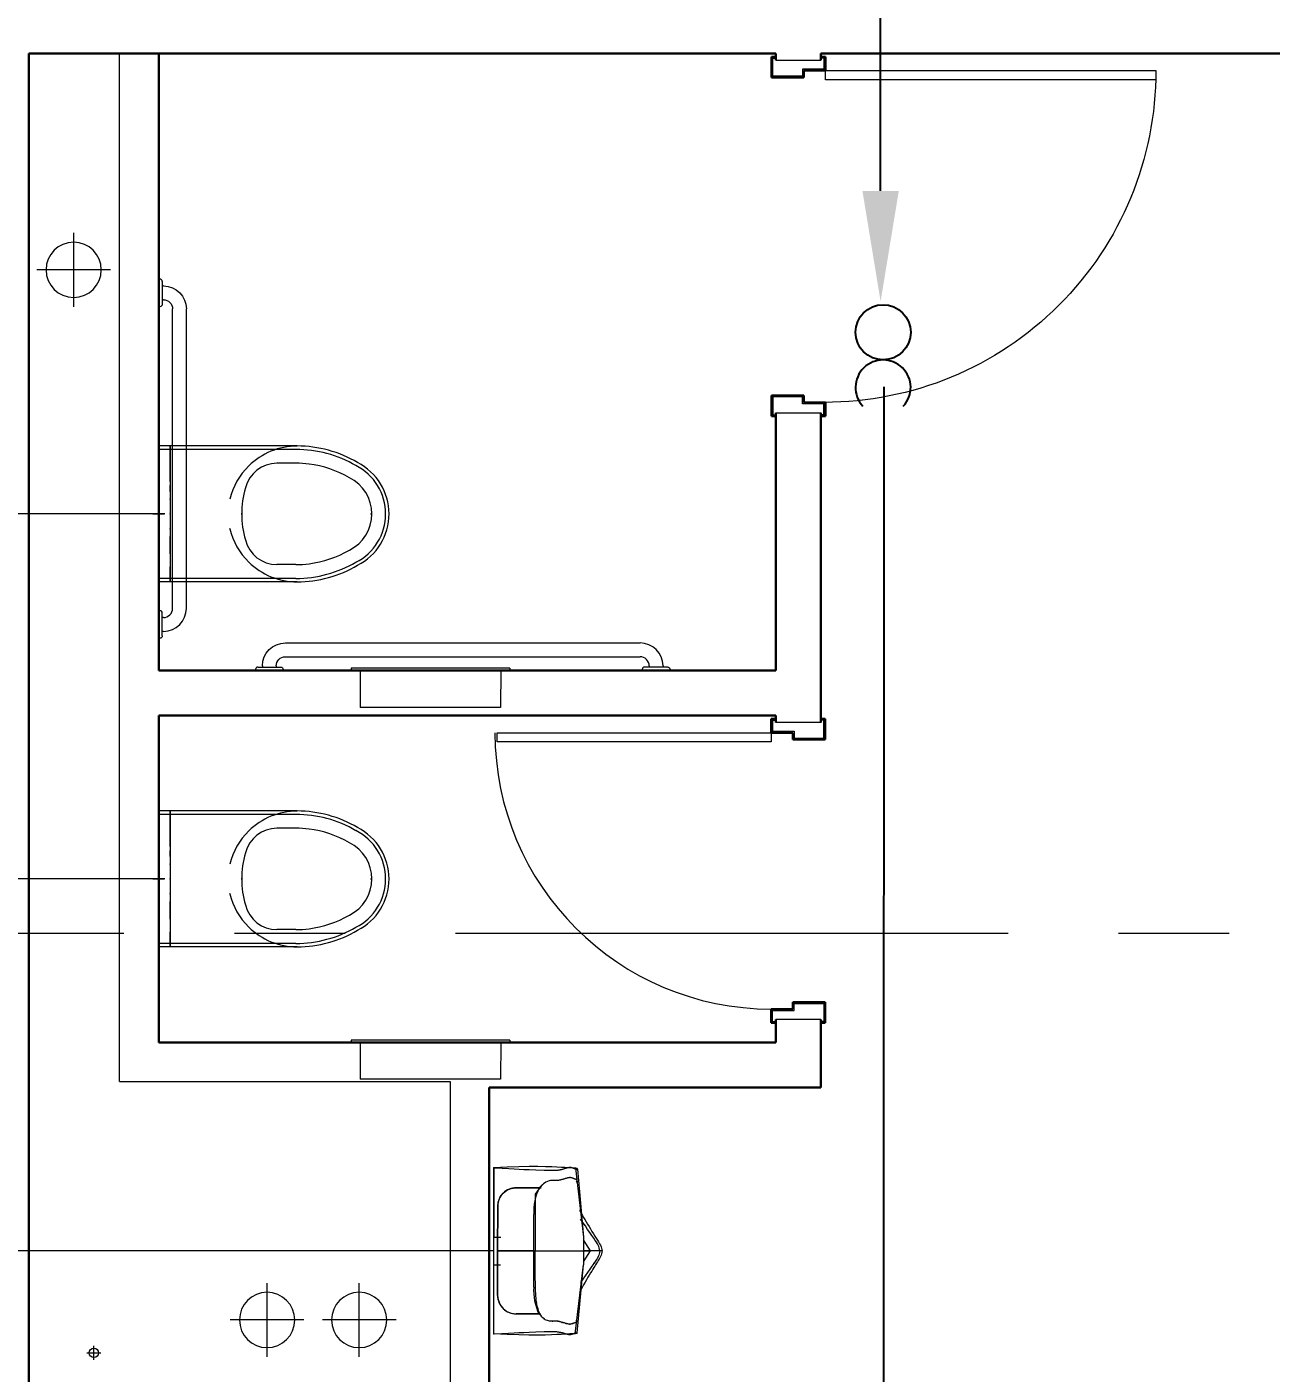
# Model space of a CAD drawing. Header units: inches. Extents: x -26500 to -19632, y -3347 to 2257.
# Drawn here: x -23547.1 to -23412, y 619.4 to 765.5 of the extents above; entities that cross this region are included whole.
import ezdxf
from ezdxf import colors
from ezdxf.entities.mleader import LeaderData, LeaderLine
from ezdxf.enums import TextEntityAlignment as Align
from ezdxf.math import Vec2, Vec3

# ---------------------------------------------------------------- set-up
doc = ezdxf.new("R2010")
doc.units = ezdxf.units.IN
doc.header["$LTSCALE"] = 48
doc.header["$MEASUREMENT"] = 0
doc.linetypes.add('A105$0$CENTER', pattern=[2, 1.25, -0.25, 0.25, -0.25])
doc.linetypes.add('A105$0$DGN Style 4', pattern=[377.27725, 188.5208, -94.2604, 0.235651, -94.2604])
for name, color, linetype in [('A105$0$A-DOOR', 8, 'Continuous'), ('A105$0$A-DOOR-FRAM', 8, 'Continuous'), ('A105$0$A-FLOR-PFIX', 8, 'Continuous'), ('A105$0$A-FLOR-SLEEVE', 8, 'Continuous'), ('A105$0$A-FLOR-SPCL', 8, 'Continuous'), ('A105$0$A-GRID-GRDP0-15', 8, 'Continuous'), ('A105$0$A-WALL-FULL-INTR', 8, 'Continuous'), ('A105$0$bc105-11 - Level 30', 8, 'Continuous'), ('A105$0$E-RISER-SLEEVE', 8, 'Continuous'), ('P-Anno', 6, 'Continuous'), ('P-Pipe-Ftng @ 96', 134, 'Continuous'), ('P-SANR-PIPE', 34, 'Continuous'), ('XREF', 7, 'Continuous')]:
    doc.layers.add(name, color=color, linetype=linetype)
doc.styles.add('MAMEP ANNO', font='arial.ttf', dxfattribs={"height": 0.078125})
doc.styles.get("Standard").update_dxf_attribs({"font": 'simplex.shx'})

# ---------------------------------------------------------------- blocks, each defined once
blk = doc.blocks.new('VAL-Trap-Anno')
at = {"color": 0, "linetype": 'ByBlock'}
blk.add_circle((0, 0), 0.0312, dxfattribs=at)
blk.add_arc((-0.0625, 0), 0.0312, 227.0744, 132.9256, dxfattribs=at)
blk = doc.blocks.new('Key Note')
at = {"color": 0, "linetype": 'Continuous', "transparency": 16777216}
blk.add_lwpolyline([(-0.09375, -0.09375), (0.09375, -0.09375), (0.09375, 0.09375), (-0.09375, 0.09375)], close=True, dxfattribs=at)
at = {"color": 0, "linetype": 'ByBlock', "transparency": 16777216, "style": 'MAMEP ANNO'}
blk.add_attdef('ID', text='', height=0.10156, dxfattribs=at).set_placement((0, 0), align=Align.MIDDLE_CENTER)
blk = doc.blocks.new('*D791', base_point=(0, 0))
at = {"layer": 'A105$0$A-FLOR-SLEEVE', "linetype": 'Continuous', "lineweight": 0}
for p, q in [((0, -4), (0, 4)), ((4, 0), (-4, 0))]:
    blk.add_line(p, q, dxfattribs=at)
blk = doc.blocks.new('*U790')
at = {"layer": 'A105$0$A-FLOR-SLEEVE', "linetype": 'Continuous', "lineweight": 13, "extrusion": (0, 0, -1)}
blk.add_circle((0, 0), 3, dxfattribs=at)
at = {"layer": 'A105$0$A-FLOR-SLEEVE', "linetype": 'Continuous', "lineweight": 0}
blk.add_blockref('*D791', (0, 0), dxfattribs=at)
blk = doc.blocks.new('*D775', base_point=(0, 0))
at = {"linetype": 'Continuous', "lineweight": 0}
for p, q in [((-0.75, 0), (0.75, 0)), ((0, -0.75), (0, 0.75))]:
    blk.add_line(p, q, dxfattribs=at)
blk = doc.blocks.new('*U774')
at = {"layer": 'A105$0$E-RISER-SLEEVE', "linetype": 'Continuous', "lineweight": 13}
blk.add_circle((0, 0), 0.5, dxfattribs=at)
at = {"linetype": 'Continuous', "lineweight": 0}
blk.add_blockref('*D775', (0, 0), dxfattribs=at)
blk = doc.blocks.new('A105$0$AFWALL')
at = {"layer": 'A105$0$A-FLOR-PFIX', "linetype": 'Continuous', "lineweight": 13}
for p, q in [((0, 7), (0, 7.38)), ((1.23, 7.38), (0, 7.38)), ((0, 7.38), (0, 5.92)), ((1.23, 3.52), (1.23, 7.38)), ((15.02, 7.38), (1.23, 7.38)), ((1.23, 7.38), (1.23, 5.73)), ((14.88, 7), (0, 7)), ((0, 7), (0, 0)), ((0, 5.92), (0, 5.64)), ((0, 5.64), (0, 5.1)), ((0, 5.1), (0, 4.4)), ((0, 4.4), (0, 3.11)), ((1.23, 5.73), (1.23, 5.48)), ((1.23, 5.48), (1.23, 4.99)), ((1.23, 4.99), (1.23, 4.35)), ((14.88, 5.5), (12.83, 5.5)), ((0, 2.92), (0, 3.11)), ((1.23, 4.35), (1.23, 3.07)), ((1.23, 3.52), (1.23, 3.28)), ((1.23, 3.28), (1.23, 2.6)), ((1.23, 2.84), (1.23, 3.07)), ((0, 2.74), (0, 2.92)), ((0, 2.59), (0, 2.74)), ((0, 2.59), (0, 1.85)), ((0, 1.85), (0, 0.96)), ((1.23, 2.63), (1.23, 2.84)), ((1.23, 2.45), (1.23, 2.63)), ((1.23, 2.6), (1.23, 1.62)), ((1.23, 2.45), (1.23, 1.75)), ((1.23, 1.75), (1.23, 0.91)), ((1.23, 1.62), (1.23, 1.59)), ((1.23, 1.59), (1.23, 1.5)), ((1.23, 1.5), (1.23, 1.35)), ((9.14, 1.62), (9.21, 1.62)), ((-0.64, 0), (0.57, 0)), ((0, 0.96), (0, 0)), ((0, -7), (0, 0)), ((0, 0), (0, -0.96)), ((0.64, 0), (0, 0)), ((1.23, 1.35), (1.23, 0.92)), ((1.23, 0.92), (1.23, 0.47)), ((1.23, 0.91), (1.23, 0)), ((1.23, 0.47), (1.23, 0)), ((1.23, 0), (1.23, -0.47)), ((1.23, 0), (1.23, -0.91)), ((1.29, 0), (1.23, 0)), ((8.95, 0), (8.94, 0)), ((8.94, 0), (9, 0)), ((9.05, 0), (8.95, 0)), ((22.99, 0), (23.05, 0)), ((23.05, 0), (23.09, 0)), ((23.09, 0), (23.12, 0)), ((23.12, 0), (23.13, 0)), ((0, -0.96), (0, -1.85)), ((1.23, -0.47), (1.23, -0.92)), ((1.23, -0.91), (1.23, -1.75)), ((1.23, -0.92), (1.23, -1.35)), ((1.23, -1.35), (1.23, -1.5)), ((0, -1.85), (0, -2.59)), ((0, -2.74), (0, -2.59)), ((0, -2.92), (0, -2.74)), ((0, -3.11), (0, -2.92)), ((1.23, -1.5), (1.23, -1.59)), ((1.23, -1.59), (1.23, -1.62)), ((1.23, -1.62), (1.23, -2.6)), ((1.23, -1.75), (1.23, -2.45)), ((1.23, -2.63), (1.23, -2.45)), ((1.23, -2.6), (1.23, -3.28)), ((1.23, -2.84), (1.23, -2.63)), ((1.23, -3.07), (1.23, -2.84)), ((7.67, -1.62), (7.66, -1.62)), ((7.66, -1.62), (7.71, -1.62)), ((7.76, -1.62), (7.67, -1.62)), ((9.14, -1.62), (9.21, -1.62)), ((0, -4.4), (0, -3.11)), ((1.23, -4.35), (1.23, -3.07)), ((1.23, -3.28), (1.23, -3.52)), ((1.23, -3.52), (1.23, -7.38)), ((1.23, -4.35), (1.23, -4.99)), ((0, -4.4), (0, -5.1)), ((0, -5.1), (0, -5.64)), ((0, -5.64), (0, -5.92)), ((1.23, -4.99), (1.23, -5.48)), ((1.23, -5.48), (1.23, -5.73)), ((1.23, -7.38), (1.23, -5.73)), ((14.88, -5.5), (12.83, -5.5)), ((0, -7.38), (0, -5.92)), ((0, -7), (0, -7.38)), ((14.88, -7), (0, -7)), ((1.23, -7.38), (0, -7.38)), ((15.02, -7.38), (1.23, -7.38))]:
    blk.add_line(p, q, dxfattribs=at)
for centre, radius, start, end in [((15.04, -0.17), 7.54, 90.1427, 134.4461), ((14.95, -5.73), 13.11, 59.5714, 89.6853), ((14.88, -6), 13, 59.8405, 90), ((14.88, -6), 13, 59.8406, 90.0001), ((15.04, -0.17), 7.54, 134.4461, 166.2742), ((12.81, 2), 3.5, 89.6441, 166.4342), ((14.88, -6), 11.5, 82.8545, 90), ((14.88, -6), 11.5, 59.6174, 82.8545), ((18.75, 0), 5.88, 0, 63.119), ((18.75, 0), 6.25, 0, 63.0198), ((18.75, 0), 4.38, 0, 63.6571), ((19, 0), 10, 163.6146, 180), ((19, 0), 10, 180, 196.3854), ((18.75, 0), 4.38, 296.3429, 0), ((18.75, 0), 5.88, 296.881, 0), ((18.75, 0), 6.25, 296.9802, 0), ((15.04, 0.16), 7.54, 193.7258, 225.5539), ((12.81, -2), 3.5, 193.5658, 270.3559), ((14.88, 6), 11.5, 277.1455, 300.3826), ((15.04, 0.16), 7.54, 225.5539, 269.8573), ((14.88, 6), 13, 269.9999, 300.1594), ((14.88, 6), 13, 270, 300.1595), ((14.88, 6), 11.5, 270, 277.1455), ((14.95, 5.73), 13.11, 270.3147, 300.4286)]:
    blk.add_arc(centre, radius, start, end, dxfattribs=at)
for p in [(1.23, 1.62), (0, 0), (1.23, 0), (1.23, -1.62)]:
    blk.add_point(p, dxfattribs=at)
blk = doc.blocks.new('A105$0$AFWALL_2')
at = {"layer": 'A105$0$A-FLOR-PFIX', "linetype": 'Continuous', "lineweight": 13}
for p, q in [((0, 7), (0, 7.38)), ((1.23, 7.38), (0, 7.38)), ((0, 7.38), (0, 5.92)), ((1.23, 3.52), (1.23, 7.38)), ((15.02, 7.38), (1.23, 7.38)), ((1.23, 7.38), (1.23, 5.73)), ((14.88, 7), (0, 7)), ((0, 7), (0, 0)), ((0, 5.92), (0, 5.64)), ((0, 5.64), (0, 5.1)), ((0, 5.1), (0, 4.4)), ((0, 4.4), (0, 3.11)), ((1.23, 5.73), (1.23, 5.48)), ((1.23, 5.48), (1.23, 4.99)), ((1.23, 4.99), (1.23, 4.35)), ((14.88, 5.5), (12.83, 5.5)), ((0, 2.92), (0, 3.11)), ((1.23, 4.35), (1.23, 3.07)), ((1.23, 3.52), (1.23, 3.28)), ((1.23, 3.28), (1.23, 2.6)), ((1.23, 2.84), (1.23, 3.07)), ((0, 2.74), (0, 2.92)), ((0, 2.59), (0, 2.74)), ((0, 2.59), (0, 1.85)), ((0, 1.85), (0, 0.96)), ((1.23, 2.63), (1.23, 2.84)), ((1.23, 2.45), (1.23, 2.63)), ((1.23, 2.6), (1.23, 1.62)), ((1.23, 2.45), (1.23, 1.75)), ((1.23, 1.75), (1.23, 0.91)), ((1.23, 1.62), (1.23, 1.59)), ((1.23, 1.59), (1.23, 1.5)), ((1.23, 1.5), (1.23, 1.35)), ((9.14, 1.62), (9.21, 1.62)), ((-0.64, 0), (0.57, 0)), ((0, 0.96), (0, 0)), ((0, -7), (0, 0)), ((0, 0), (0, -0.96)), ((0.64, 0), (0, 0)), ((1.23, 1.35), (1.23, 0.92)), ((1.23, 0.92), (1.23, 0.47)), ((1.23, 0.91), (1.23, 0)), ((1.23, 0.47), (1.23, 0)), ((1.23, 0), (1.23, -0.47)), ((1.23, 0), (1.23, -0.91)), ((1.29, 0), (1.23, 0)), ((8.95, 0), (8.94, 0)), ((8.94, 0), (9, 0)), ((9.05, 0), (8.95, 0)), ((22.99, 0), (23.05, 0)), ((23.05, 0), (23.09, 0)), ((23.09, 0), (23.12, 0)), ((23.12, 0), (23.13, 0)), ((0, -0.96), (0, -1.85)), ((1.23, -0.47), (1.23, -0.92)), ((1.23, -0.91), (1.23, -1.75)), ((1.23, -0.92), (1.23, -1.35)), ((1.23, -1.35), (1.23, -1.5)), ((0, -1.85), (0, -2.59)), ((0, -2.74), (0, -2.59)), ((0, -2.92), (0, -2.74)), ((0, -3.11), (0, -2.92)), ((1.23, -1.5), (1.23, -1.59)), ((1.23, -1.59), (1.23, -1.62)), ((1.23, -1.62), (1.23, -2.6)), ((1.23, -1.75), (1.23, -2.45)), ((1.23, -2.63), (1.23, -2.45)), ((1.23, -2.6), (1.23, -3.28)), ((1.23, -2.84), (1.23, -2.63)), ((1.23, -3.07), (1.23, -2.84)), ((7.67, -1.62), (7.66, -1.62)), ((7.66, -1.62), (7.71, -1.62)), ((7.76, -1.62), (7.67, -1.62)), ((9.14, -1.62), (9.21, -1.62)), ((0, -4.4), (0, -3.11)), ((1.23, -4.35), (1.23, -3.07)), ((1.23, -3.28), (1.23, -3.52)), ((1.23, -3.52), (1.23, -7.38)), ((1.23, -4.35), (1.23, -4.99)), ((0, -4.4), (0, -5.1)), ((0, -5.1), (0, -5.64)), ((0, -5.64), (0, -5.92)), ((1.23, -4.99), (1.23, -5.48)), ((1.23, -5.48), (1.23, -5.73)), ((1.23, -7.38), (1.23, -5.73)), ((14.88, -5.5), (12.83, -5.5)), ((0, -7.38), (0, -5.92)), ((0, -7), (0, -7.38)), ((14.88, -7), (0, -7)), ((1.23, -7.38), (0, -7.38)), ((15.02, -7.38), (1.23, -7.38))]:
    blk.add_line(p, q, dxfattribs=at)
for centre, radius, start, end in [((15.04, -0.17), 7.54, 90.1427, 134.4461), ((14.95, -5.73), 13.11, 59.5714, 89.6853), ((14.88, -6), 13, 59.8405, 90), ((14.88, -6), 13, 59.8406, 90.0001), ((15.04, -0.17), 7.54, 134.4461, 166.2742), ((12.81, 2), 3.5, 89.6441, 166.4342), ((14.88, -6), 11.5, 82.8545, 90), ((14.88, -6), 11.5, 59.6174, 82.8545), ((18.75, 0), 5.88, 0, 63.119), ((18.75, 0), 6.25, 0, 63.0198), ((18.75, 0), 4.38, 0, 63.6571), ((19, 0), 10, 163.6146, 180), ((19, 0), 10, 180, 196.3854), ((18.75, 0), 4.38, 296.3429, 0), ((18.75, 0), 5.88, 296.881, 0), ((18.75, 0), 6.25, 296.9802, 0), ((15.04, 0.16), 7.54, 193.7258, 225.5539), ((12.81, -2), 3.5, 193.5658, 270.3559), ((14.88, 6), 11.5, 277.1455, 300.3826), ((15.04, 0.16), 7.54, 225.5539, 269.8573), ((14.88, 6), 13, 269.9999, 300.1594), ((14.88, 6), 13, 270, 300.1595), ((14.88, 6), 11.5, 270, 277.1455), ((14.95, 5.73), 13.11, 270.3147, 300.4286)]:
    blk.add_arc(centre, radius, start, end, dxfattribs=at)
for p in [(1.23, 1.62), (0, 0), (1.23, 0), (1.23, -1.62)]:
    blk.add_point(p, dxfattribs=at)
blk = doc.blocks.new('A105$0$WASHBR')
at = {"layer": 'A105$0$A-FLOR-PFIX', "linetype": 'Continuous', "lineweight": 13}
for p, q in [((-0.01, -9.05), (0.01, 8.95)), ((0.01, 8.95), (0, 3.7)), ((1.46, 9.03), (0.01, 8.95)), ((0.01, 8.95), (0.91, 8.91)), ((0.91, 8.91), (1.63, 8.88)), ((2.73, 9.07), (1.46, 9.03)), ((1.63, 8.88), (2.22, 8.85)), ((2.22, 8.85), (2.74, 8.82)), ((3.84, 9.09), (2.73, 9.07)), ((2.74, 8.82), (3.27, 8.8)), ((3.27, 8.8), (3.85, 8.77)), ((4.79, 9.09), (3.84, 9.09)), ((3.85, 8.77), (4.57, 8.74)), ((5.6, 9.08), (4.79, 9.09)), ((6.29, 9.06), (5.6, 9.08)), ((6.86, 9.03), (6.29, 9.06)), ((7.34, 9.01), (6.86, 9.03)), ((7.19, 8.76), (7.26, 8.77)), ((7.26, 8.77), (7.32, 8.79)), ((7.32, 8.79), (7.37, 8.8)), ((7.72, 8.99), (7.34, 9.01)), ((7.37, 8.8), (7.43, 8.82)), ((7.43, 8.82), (7.49, 8.83)), ((7.49, 8.83), (7.55, 8.85)), ((7.55, 8.85), (7.6, 8.87)), ((7.6, 8.87), (7.66, 8.88)), ((7.66, 8.88), (7.71, 8.9)), ((7.71, 8.9), (7.76, 8.91)), ((8.04, 8.97), (7.72, 8.99)), ((7.76, 8.91), (7.82, 8.93)), ((7.82, 8.93), (7.87, 8.94)), ((7.87, 8.94), (7.92, 8.96)), ((7.92, 8.96), (7.97, 8.97)), ((7.97, 8.97), (8.02, 8.99)), ((8.02, 8.99), (8.07, 9)), ((8.28, 8.96), (8.04, 8.97)), ((8.07, 9), (8.12, 9.01)), ((8.12, 9.01), (8.17, 9.02)), ((8.17, 9.02), (8.21, 9.02)), ((8.21, 9.02), (8.26, 9.03)), ((8.26, 9.03), (8.31, 9.02)), ((8.47, 8.95), (8.28, 8.96)), ((8.31, 9.02), (8.35, 9.02)), ((8.35, 9.02), (8.4, 9.01)), ((8.4, 9.01), (8.44, 9)), ((8.44, 9), (8.48, 8.99)), ((8.61, 8.94), (8.47, 8.95)), ((8.48, 8.99), (8.53, 8.97)), ((8.53, 8.97), (8.57, 8.96)), ((8.57, 8.96), (8.61, 8.94)), ((8.61, 8.94), (8.65, 8.93)), ((8.72, 8.94), (8.61, 8.94)), ((8.65, 8.93), (8.69, 8.91)), ((8.69, 8.91), (8.73, 8.9)), ((8.8, 8.93), (8.72, 8.94)), ((8.73, 8.9), (8.77, 8.88)), ((8.77, 8.88), (8.81, 8.87)), ((8.86, 8.92), (8.8, 8.93)), ((8.81, 8.87), (8.84, 8.86)), ((8.84, 8.86), (8.88, 8.85)), ((8.86, 8.92), (9.75, 1.44)), ((8.92, 8.91), (8.86, 8.92)), ((8.88, 8.85), (8.91, 8.84)), ((8.91, 8.84), (8.95, 8.83)), ((8.97, 8.9), (8.92, 8.91)), ((8.95, 8.83), (8.98, 8.83)), ((9.01, 8.89), (8.97, 8.9)), ((8.98, 8.83), (9.01, 8.82)), ((9.04, 8.88), (9.01, 8.89)), ((9.01, 8.82), (9.04, 8.82)), ((9.07, 8.87), (9.04, 8.88)), ((9.04, 8.82), (9.06, 8.82)), ((9.06, 8.82), (9.08, 8.83)), ((9.08, 8.86), (9.07, 8.87)), ((9.09, 8.85), (9.08, 8.86)), ((9.08, 8.83), (9.09, 8.83)), ((9.1, 8.84), (9.09, 8.85)), ((9.09, 8.83), (9.1, 8.84)), ((9.09, 8.83), (9.75, 1.44)), ((4.57, 8.74), (5.48, 8.7)), ((5.64, 7.39), (5.41, 7.22)), ((5.48, 8.7), (5.81, 8.7)), ((5.84, 7.49), (5.64, 7.39)), ((5.81, 8.7), (6.08, 8.7)), ((6.01, 7.55), (5.84, 7.49)), ((6.16, 7.57), (6.01, 7.55)), ((6.08, 8.7), (6.31, 8.7)), ((6.29, 7.57), (6.16, 7.57)), ((6.41, 7.57), (6.29, 7.57)), ((6.31, 8.7), (6.48, 8.7)), ((6.51, 7.57), (6.41, 7.57)), ((6.48, 8.7), (6.62, 8.7)), ((6.6, 7.57), (6.51, 7.57)), ((6.68, 7.57), (6.6, 7.57)), ((6.62, 8.7), (6.74, 8.7)), ((6.76, 7.57), (6.68, 7.57)), ((6.74, 8.7), (6.83, 8.71)), ((6.83, 7.58), (6.76, 7.57)), ((6.83, 8.71), (6.91, 8.72)), ((6.89, 7.58), (6.83, 7.58)), ((6.95, 7.59), (6.89, 7.58)), ((6.91, 8.72), (6.99, 8.72)), ((7.02, 7.6), (6.95, 7.59)), ((6.99, 8.72), (7.06, 8.73)), ((7.08, 7.61), (7.02, 7.6)), ((7.06, 8.73), (7.13, 8.75)), ((7.14, 7.62), (7.08, 7.61)), ((7.13, 8.75), (7.19, 8.76)), ((7.2, 7.63), (7.14, 7.62)), ((7.26, 7.65), (7.2, 7.63)), ((7.32, 7.66), (7.26, 7.65)), ((7.37, 7.68), (7.32, 7.66)), ((7.43, 7.69), (7.37, 7.68)), ((7.49, 7.71), (7.43, 7.69)), ((7.54, 7.73), (7.49, 7.71)), ((7.6, 7.74), (7.54, 7.73)), ((7.66, 7.76), (7.6, 7.74)), ((7.71, 7.77), (7.66, 7.76)), ((7.76, 7.79), (7.71, 7.77)), ((7.82, 7.8), (7.76, 7.79)), ((7.87, 7.82), (7.82, 7.8)), ((7.92, 7.84), (7.87, 7.82)), ((7.97, 7.85), (7.92, 7.84)), ((8.02, 7.86), (7.97, 7.85)), ((8.07, 7.88), (8.02, 7.86)), ((8.12, 7.89), (8.07, 7.88)), ((8.17, 7.89), (8.12, 7.89)), ((8.21, 7.9), (8.17, 7.89)), ((8.26, 7.9), (8.21, 7.9)), ((8.31, 7.9), (8.26, 7.9)), ((8.35, 7.89), (8.31, 7.9)), ((8.4, 7.89), (8.35, 7.89)), ((8.44, 7.88), (8.4, 7.89)), ((8.48, 7.86), (8.44, 7.88)), ((8.53, 7.85), (8.48, 7.86)), ((8.57, 7.83), (8.53, 7.85)), ((8.61, 7.82), (8.57, 7.83)), ((8.65, 7.8), (8.61, 7.82)), ((8.69, 7.79), (8.65, 7.8)), ((8.73, 7.77), (8.69, 7.79)), ((8.76, 7.76), (8.73, 7.77)), ((8.8, 7.75), (8.76, 7.76)), ((8.84, 7.73), (8.8, 7.75)), ((8.88, 7.72), (8.84, 7.73)), ((8.91, 7.71), (8.88, 7.72)), ((8.95, 7.71), (8.91, 7.71)), ((8.98, 7.7), (8.95, 7.71)), ((8.96, 7.41), (9, 7.49)), ((9.01, 7.69), (8.98, 7.7)), ((9, 7.49), (9.03, 7.56)), ((9.03, 7.67), (9.01, 7.69)), ((9.04, 7.65), (9.03, 7.67)), ((9.03, 7.56), (9.04, 7.61)), ((9.04, 7.61), (9.04, 7.65)), ((0.7, 5.81), (1.01, 6.21)), ((1.01, 6.21), (1.43, 6.53)), ((1.01, 6.21), (1.01, 6.21)), ((1.43, 6.53), (1.9, 6.72)), ((1.9, 6.72), (2.43, 6.79)), ((2.43, 6.79), (5.13, 6.8)), ((5, 6.79), (2.44, 6.79)), ((4.85, 6.6), (4.5, 6.11)), ((4.5, 6.11), (4.5, 3.03)), ((5.15, 6.96), (4.85, 6.6)), ((5.3, 7.16), (4.92, 6.79)), ((5.41, 7.22), (5.15, 6.96)), ((0.42, 4.79), (0.41, -0.05)), ((0.41, -0.05), (0.42, 4.79)), ((0.42, 4.79), (0.47, 5.24)), ((0.47, 5.24), (0.7, 5.81)), ((0, 3.7), (0, 3.69)), ((0, 3.69), (0, 3.65)), ((0, 3.65), (0, 3.6)), ((0, 3.6), (0, 3.51)), ((0, 3.51), (0, 3.44)), ((0, 3.44), (0, 3.33)), ((0, 3.33), (0, 3.2)), ((0, 3.2), (0, 3.06)), ((0, 3.06), (0, 2.88)), ((4.33, -3.99), (4.34, 3.88)), ((4.5, 3.03), (4.5, -0.05)), ((9.3, 4.38), (9.4, 4.2)), ((9.4, 4.2), (9.5, 4)), ((9.68, 3.02), (9.43, 3.38)), ((9.5, 4), (9.62, 3.8)), ((9.62, 3.8), (9.74, 3.58)), ((9.94, 2.65), (9.68, 3.02)), ((9.74, 3.58), (9.88, 3.35)), ((9.88, 3.35), (10.02, 3.11)), ((10.02, 3.11), (10.18, 2.85)), ((0, 2.88), (0, 2.69)), ((0, 2.69), (0, 2.47)), ((0, 2.47), (0, 2.19)), ((0, 2.19), (0, 2)), ((0, 2), (0, 1.7)), ((0, 1.7), (0, 1.45)), ((10.19, 2.28), (9.94, 2.65)), ((10.18, 2.85), (10.34, 2.59)), ((10.43, 1.93), (10.19, 2.28)), ((10.34, 2.59), (10.5, 2.33)), ((10.66, 1.61), (10.43, 1.93)), ((10.5, 2.33), (10.66, 2.06)), ((10.66, 2.06), (10.83, 1.81)), ((10.85, 1.32), (10.66, 1.61)), ((10.83, 1.81), (10.98, 1.56)), ((10.98, 1.56), (11.12, 1.33)), ((-0.01, -1.55), (0, 1.45)), ((0, 1.45), (0, 1.45)), ((0, 1.45), (0.75, 1.45)), ((9.75, 1.44), (9.75, -1.56)), ((10.5, -0.06), (9.75, 1.13)), ((11.02, 1.08), (10.85, 1.32)), ((11.15, 0.88), (11.02, 1.08)), ((11.12, 1.33), (11.26, 1.11)), ((11.25, 0.71), (11.15, 0.88)), ((11.34, 0.55), (11.25, 0.71)), ((11.26, 1.11), (11.38, 0.92)), ((11.4, 0.41), (11.34, 0.55)), ((11.38, 0.92), (11.49, 0.73)), ((11.44, 0.27), (11.4, 0.41)), ((11.47, 0.11), (11.44, 0.27)), ((11.5, -0.06), (11.47, 0.11)), ((11.49, 0.73), (11.58, 0.56)), ((11.58, 0.56), (11.65, 0.4)), ((11.65, 0.4), (11.7, 0.24)), ((11.7, 0.24), (11.74, 0.09)), ((11.74, 0.09), (11.75, -0.06)), ((0.35, -0.05), (0.34, -0.05)), ((0.34, -0.05), (0.34, -0.05)), ((0.34, -0.05), (0.36, -0.05)), ((0.37, -0.05), (0.35, -0.05)), ((0.36, -0.05), (0.41, -0.05)), ((0.39, -0.05), (0.37, -0.05)), ((0.41, -0.05), (0.39, -0.05)), ((0.41, -0.05), (0.41, -4.89)), ((0.41, -4.89), (0.41, -0.05)), ((0.46, -0.05), (0.41, -0.05)), ((0.41, -0.05), (0.53, -0.05)), ((0.52, -0.05), (0.46, -0.05)), ((0.58, -0.05), (0.52, -0.05)), ((0.53, -0.05), (0.64, -0.05)), ((0.64, -0.05), (0.58, -0.05)), ((0.71, -0.05), (0.64, -0.05)), ((0.64, -0.05), (0.75, -0.05)), ((0.78, -0.05), (0.71, -0.05)), ((0.75, -0.05), (0.85, -0.05)), ((0.86, -0.05), (0.78, -0.05)), ((0.85, -0.05), (0.95, -0.05)), ((0.93, -0.05), (0.86, -0.05)), ((1.02, -0.05), (0.93, -0.05)), ((0.95, -0.05), (1.05, -0.05)), ((1.14, -0.05), (1.02, -0.05)), ((1.05, -0.05), (1.14, -0.05)), ((1.32, -0.05), (1.14, -0.05)), ((1.14, -0.05), (1.24, -0.05)), ((1.24, -0.05), (1.34, -0.05)), ((1.6, -0.05), (1.32, -0.05)), ((1.34, -0.05), (1.44, -0.05)), ((1.44, -0.05), (1.56, -0.05)), ((1.56, -0.05), (1.7, -0.05)), ((2.01, -0.05), (1.6, -0.05)), ((1.7, -0.05), (1.85, -0.05)), ((1.85, -0.05), (2.02, -0.05)), ((2.59, -0.05), (2.01, -0.05)), ((2.02, -0.05), (2.22, -0.05)), ((2.22, -0.05), (2.45, -0.05)), ((2.45, -0.05), (2.7, -0.05)), ((3.35, -0.05), (2.59, -0.05)), ((2.7, -0.05), (3, -0.05)), ((3, -0.05), (3.31, -0.05)), ((3.31, -0.05), (3.65, -0.05)), ((4.34, -0.05), (3.35, -0.05)), ((3.65, -0.05), (4.02, -0.05)), ((4.02, -0.05), (4.4, -0.05)), ((4.4, -0.05), (4.79, -0.05)), ((4.5, -1.14), (4.5, -0.05)), ((4.5, -2.09), (4.5, -1.14)), ((4.79, -0.05), (5.19, -0.05)), ((5.19, -0.05), (5.6, -0.05)), ((5.6, -0.05), (6.02, -0.05)), ((6.02, -0.05), (6.43, -0.06)), ((6.43, -0.06), (6.83, -0.06)), ((6.83, -0.06), (7.21, -0.06)), ((7.21, -0.06), (7.57, -0.06)), ((7.57, -0.06), (7.91, -0.06)), ((7.91, -0.06), (8.21, -0.06)), ((8.21, -0.06), (8.47, -0.06)), ((8.47, -0.06), (8.7, -0.06)), ((8.7, -0.06), (8.9, -0.06)), ((8.9, -0.06), (9.07, -0.06)), ((9.07, -0.06), (9.22, -0.06)), ((9.22, -0.06), (9.35, -0.06)), ((9.35, -0.06), (9.47, -0.06)), ((9.47, -0.06), (9.58, -0.06)), ((9.58, -0.06), (9.69, -0.06)), ((9.69, -0.06), (9.78, -0.06)), ((9.75, -1.25), (10.5, -0.06)), ((10.47, -0.06), (9.75, -0.06)), ((9.78, -0.06), (9.88, -0.06)), ((9.88, -0.06), (9.97, -0.06)), ((9.97, -0.06), (10.06, -0.06)), ((10.06, -0.06), (10.14, -0.06)), ((10.14, -0.06), (10.22, -0.06)), ((10.22, -0.06), (10.3, -0.06)), ((10.3, -0.06), (10.5, -0.06)), ((11.07, -0.06), (10.47, -0.06)), ((10.85, -1.44), (10.66, -1.72)), ((11.02, -1.2), (10.85, -1.44)), ((11.15, -1), (11.02, -1.2)), ((11.15, -1.4), (11.06, -1.55)), ((11.5, -0.06), (11.07, -0.06)), ((11.25, -0.83), (11.15, -1)), ((11.25, -1.25), (11.15, -1.4)), ((11.33, -0.67), (11.25, -0.83)), ((11.34, -1.1), (11.25, -1.25)), ((11.4, -0.53), (11.33, -0.67)), ((11.43, -0.95), (11.34, -1.1)), ((11.44, -0.39), (11.4, -0.53)), ((11.52, -0.8), (11.43, -0.95)), ((11.47, -0.23), (11.44, -0.39)), ((11.5, -0.06), (11.47, -0.23)), ((11.75, -0.06), (11.5, -0.06)), ((11.59, -0.66), (11.52, -0.8)), ((11.66, -0.51), (11.59, -0.66)), ((11.7, -0.36), (11.66, -0.51)), ((11.74, -0.21), (11.7, -0.36)), ((11.75, -0.06), (11.74, -0.21)), ((-0.01, -1.79), (-0.01, -1.55)), ((-0.01, -1.55), (-0.01, -1.55)), ((-0.01, -1.55), (0.74, -1.55)), ((-0.01, -2.1), (-0.01, -1.79)), ((-0.01, -2.29), (-0.01, -2.1)), ((-0.01, -2.57), (-0.01, -2.29)), ((-0.01, -2.78), (-0.01, -2.57)), ((-0.01, -2.98), (-0.01, -2.78)), ((4.5, -2.92), (4.5, -2.09)), ((8.85, -9.04), (9.75, -1.56)), ((9.06, -8.94), (9.75, -1.56)), ((9.93, -2.76), (9.67, -3.13)), ((10.19, -2.4), (9.93, -2.76)), ((10.43, -2.05), (10.19, -2.4)), ((10.37, -2.68), (10.22, -2.92)), ((10.51, -2.45), (10.37, -2.68)), ((10.66, -1.72), (10.43, -2.05)), ((10.63, -2.24), (10.51, -2.45)), ((10.75, -2.05), (10.63, -2.24)), ((10.86, -1.87), (10.75, -2.05)), ((10.96, -1.71), (10.86, -1.87)), ((11.06, -1.55), (10.96, -1.71)), ((-0.01, -3.16), (-0.01, -2.98)), ((-0.01, -3.3), (-0.01, -3.16)), ((-0.01, -3.42), (-0.01, -3.3)), ((-0.01, -3.54), (-0.01, -3.42)), ((-0.01, -3.61), (-0.01, -3.54)), ((-0.01, -3.7), (-0.01, -3.61)), ((-0.01, -3.75), (-0.01, -3.7)), ((-0.01, -3.78), (-0.01, -3.75)), ((-0.01, -3.8), (-0.01, -3.78)), ((-0.01, -9.05), (-0.01, -3.8)), ((4.51, -3.65), (4.5, -2.92)), ((4.53, -4.27), (4.51, -3.65)), ((4.56, -4.82), (4.53, -4.27)), ((9.44, -4.3), (9.3, -4.56)), ((9.67, -3.13), (9.42, -3.49)), ((9.59, -4.02), (9.44, -4.3)), ((9.75, -3.74), (9.59, -4.02)), ((9.91, -3.46), (9.75, -3.74)), ((10.07, -3.19), (9.91, -3.46)), ((10.22, -2.92), (10.07, -3.19)), ((0.41, -4.89), (0.46, -5.34)), ((0.46, -5.34), (0.68, -5.9)), ((4.6, -5.28), (4.56, -4.82)), ((4.65, -5.69), (4.6, -5.28)), ((4.72, -6.05), (4.65, -5.69)), ((0.68, -5.9), (1, -6.31)), ((1, -6.31), (1, -6.31)), ((1, -6.31), (1.42, -6.63)), ((1.42, -6.63), (1.89, -6.82)), ((1.89, -6.82), (2.42, -6.89)), ((2.42, -6.89), (5.12, -6.91)), ((4.99, -6.89), (2.42, -6.89)), ((4.8, -6.36), (4.72, -6.05)), ((4.9, -6.62), (4.8, -6.36)), ((5, -6.85), (4.9, -6.62)), ((5.28, -7.27), (4.91, -6.89)), ((5.11, -7.04), (5, -6.85)), ((5.22, -7.2), (5.11, -7.04)), ((5.34, -7.33), (5.22, -7.2)), ((5.46, -7.44), (5.34, -7.33)), ((5.58, -7.52), (5.46, -7.44)), ((5.7, -7.58), (5.58, -7.52)), ((5.82, -7.62), (5.7, -7.58)), ((5.94, -7.65), (5.82, -7.62)), ((6.05, -7.67), (5.94, -7.65)), ((6.16, -7.68), (6.05, -7.67)), ((6.26, -7.68), (6.16, -7.68)), ((6.36, -7.68), (6.26, -7.68)), ((6.45, -7.68), (6.36, -7.68)), ((6.53, -7.68), (6.45, -7.68)), ((6.61, -7.68), (6.53, -7.68)), ((6.68, -7.68), (6.61, -7.68)), ((6.75, -7.69), (6.68, -7.68)), ((6.81, -7.69), (6.75, -7.69)), ((6.88, -7.69), (6.81, -7.69)), ((6.94, -7.7), (6.88, -7.69)), ((7, -7.71), (6.94, -7.7)), ((7.06, -7.72), (7, -7.71)), ((7.12, -7.73), (7.06, -7.72)), ((7.18, -7.75), (7.12, -7.73)), ((7.24, -7.76), (7.18, -7.75)), ((7.3, -7.78), (7.24, -7.76)), ((7.36, -7.79), (7.3, -7.78)), ((7.42, -7.81), (7.36, -7.79)), ((7.47, -7.82), (7.42, -7.81)), ((7.53, -7.84), (7.47, -7.82)), ((7.58, -7.85), (7.53, -7.84)), ((7.64, -7.87), (7.58, -7.85)), ((7.69, -7.88), (7.64, -7.87)), ((7.75, -7.9), (7.69, -7.88)), ((7.8, -7.92), (7.75, -7.9)), ((7.85, -7.93), (7.8, -7.92)), ((7.9, -7.95), (7.85, -7.93)), ((7.95, -7.96), (7.9, -7.95)), ((8, -7.98), (7.95, -7.96)), ((8.05, -7.99), (8, -7.98)), ((8.1, -8), (8.05, -7.99)), ((8.15, -8.01), (8.1, -8)), ((8.2, -8.01), (8.15, -8.01)), ((8.24, -8.01), (8.2, -8.01)), ((8.29, -8.01), (8.24, -8.01)), ((8.33, -8.01), (8.29, -8.01)), ((8.38, -8), (8.33, -8.01)), ((8.42, -7.99), (8.38, -8)), ((8.47, -7.98), (8.42, -7.99)), ((8.51, -7.96), (8.47, -7.98)), ((8.55, -7.95), (8.51, -7.96)), ((8.59, -7.93), (8.55, -7.95)), ((8.63, -7.92), (8.59, -7.93)), ((8.67, -7.9), (8.63, -7.92)), ((8.71, -7.89), (8.67, -7.9)), ((8.75, -7.87), (8.71, -7.89)), ((8.79, -7.86), (8.75, -7.87)), ((8.82, -7.85), (8.79, -7.86)), ((8.86, -7.84), (8.82, -7.85)), ((8.9, -7.83), (8.86, -7.84)), ((8.93, -7.82), (8.9, -7.83)), ((8.96, -7.81), (8.93, -7.82)), ((8.95, -7.52), (8.99, -7.61)), ((8.99, -7.8), (8.96, -7.81)), ((8.99, -7.61), (9.01, -7.67)), ((9.01, -7.78), (8.99, -7.8)), ((9.01, -7.67), (9.02, -7.72)), ((9.02, -7.76), (9.01, -7.78)), ((9.02, -7.72), (9.02, -7.76)), ((-0.01, -9.05), (0.89, -9.01)), ((1.44, -9.13), (-0.01, -9.05)), ((0.89, -9.01), (1.61, -8.97)), ((2.71, -9.18), (1.44, -9.13)), ((1.61, -8.97), (2.2, -8.95)), ((2.2, -8.95), (2.72, -8.93)), ((3.82, -9.2), (2.71, -9.18)), ((2.72, -8.93), (3.25, -8.9)), ((3.25, -8.9), (3.84, -8.88)), ((4.77, -9.2), (3.82, -9.2)), ((3.84, -8.88), (4.55, -8.84)), ((4.55, -8.84), (5.46, -8.8)), ((5.58, -9.19), (4.77, -9.2)), ((5.46, -8.8), (5.79, -8.8)), ((6.27, -9.17), (5.58, -9.19)), ((5.79, -8.8), (6.07, -8.81)), ((6.07, -8.81), (6.29, -8.81)), ((6.84, -9.14), (6.27, -9.17)), ((6.29, -8.81), (6.47, -8.81)), ((6.47, -8.81), (6.61, -8.81)), ((6.61, -8.81), (6.72, -8.81)), ((6.72, -8.81), (6.81, -8.82)), ((6.81, -8.82), (6.9, -8.83)), ((7.32, -9.12), (6.84, -9.14)), ((6.9, -8.83), (6.97, -8.84)), ((6.97, -8.84), (7.04, -8.84)), ((7.04, -8.84), (7.11, -8.86)), ((7.11, -8.86), (7.18, -8.87)), ((7.18, -8.87), (7.24, -8.88)), ((7.24, -8.88), (7.3, -8.9)), ((7.3, -8.9), (7.36, -8.91)), ((7.71, -9.1), (7.32, -9.12)), ((7.36, -8.91), (7.41, -8.93)), ((7.41, -8.93), (7.47, -8.95)), ((7.47, -8.95), (7.53, -8.96)), ((7.53, -8.96), (7.58, -8.98)), ((7.58, -8.98), (7.64, -8.99)), ((7.64, -8.99), (7.69, -9.01)), ((7.69, -9.01), (7.75, -9.03)), ((8.02, -9.08), (7.71, -9.1)), ((7.75, -9.03), (7.8, -9.04)), ((7.8, -9.04), (7.85, -9.06)), ((7.85, -9.06), (7.9, -9.07)), ((7.9, -9.07), (7.95, -9.09)), ((7.95, -9.09), (8, -9.1)), ((8, -9.1), (8.05, -9.11)), ((8.26, -9.07), (8.02, -9.08)), ((8.05, -9.11), (8.1, -9.12)), ((8.1, -9.12), (8.15, -9.13)), ((8.15, -9.13), (8.19, -9.14)), ((8.19, -9.14), (8.24, -9.14)), ((8.24, -9.14), (8.29, -9.14)), ((8.45, -9.06), (8.26, -9.07)), ((8.29, -9.14), (8.33, -9.13)), ((8.33, -9.13), (8.38, -9.12)), ((8.38, -9.12), (8.42, -9.11)), ((8.42, -9.11), (8.47, -9.1)), ((8.59, -9.06), (8.45, -9.06)), ((8.47, -9.1), (8.51, -9.09)), ((8.51, -9.09), (8.55, -9.07)), ((8.55, -9.07), (8.59, -9.06)), ((8.59, -9.06), (8.63, -9.04)), ((8.7, -9.05), (8.59, -9.06)), ((8.63, -9.04), (8.67, -9.03)), ((8.67, -9.03), (8.71, -9.01)), ((8.78, -9.04), (8.7, -9.05)), ((8.71, -9.01), (8.75, -9)), ((8.75, -9), (8.79, -8.98)), ((8.85, -9.04), (8.78, -9.04)), ((8.79, -8.98), (8.82, -8.97)), ((8.82, -8.97), (8.86, -8.96)), ((8.9, -9.03), (8.85, -9.04)), ((8.86, -8.96), (8.89, -8.95)), ((8.89, -8.95), (8.93, -8.95)), ((8.95, -9.02), (8.9, -9.03)), ((8.93, -8.95), (8.96, -8.94)), ((8.99, -9.01), (8.95, -9.02)), ((8.96, -8.94), (8.99, -8.94)), ((8.99, -8.94), (9.02, -8.94)), ((9.02, -9), (8.99, -9.01)), ((9.02, -8.94), (9.04, -8.94)), ((9.05, -8.98), (9.02, -9)), ((9.04, -8.94), (9.06, -8.94)), ((9.06, -8.97), (9.05, -8.98)), ((9.06, -8.94), (9.07, -8.95)), ((9.08, -8.96), (9.06, -8.97)), ((9.07, -8.95), (9.08, -8.95)), ((9.08, -8.95), (9.08, -8.96))]:
    blk.add_line(p, q, dxfattribs=at)
for centre, radius, start, end in [((2.42, 4.79), 2, 134.749, 179.9402), ((2.42, 4.79), 2, 89.5577, 134.749), ((10.15, 4.23), 5.82, 153.9341, 183.3992), ((10.14, -4.34), 5.82, 176.4812, 205.9463), ((2.41, -4.89), 2, 179.9402, 225.1315), ((2.41, -4.89), 2, 225.1315, 270.3227)]:
    blk.add_arc(centre, radius, start, end, dxfattribs=at)
for p in [(0.01, 8.95), (10.85, -1.44), (4.65, -5.69), (5.46, -7.44), (6.36, -7.68), (6.94, -7.7), (7.42, -7.81), (7.85, -7.93), (8.24, -8.01), (8.59, -7.93), (8.9, -7.83), (8.99, -7.61), (-0.01, -9.05)]:
    blk.add_point(p, dxfattribs=at)
blk = doc.blocks.new('*U821')
at = {"layer": 'A105$0$A-FLOR-SPCL', "linetype": 'Continuous', "lineweight": 13}
for p, q in [((-8.63, 0.75), (-8.63, 0.5)), ((8.63, 0.75), (-8.63, 0.75)), ((8.63, 0.5), (-8.63, 0.5)), ((-7.63, 0.5), (-7.63, -3.5)), ((7.63, 0.5), (7.62, -3.5)), ((8.63, 0.75), (8.63, 0.5)), ((7.62, -3.5), (-7.63, -3.5))]:
    blk.add_line(p, q, dxfattribs=at)
blk = doc.blocks.new('*U824')
at = {"layer": 'A105$0$A-FLOR-SPCL', "linetype": 'Continuous', "lineweight": 13}
for p, q in [((-8.63, 0.75), (-8.63, 0.5)), ((8.63, 0.75), (-8.63, 0.75)), ((8.63, 0.5), (-8.63, 0.5)), ((-7.63, 0.5), (-7.63, -3.5)), ((7.63, 0.5), (7.62, -3.5)), ((8.63, 0.75), (8.63, 0.5)), ((7.62, -3.5), (-7.63, -3.5))]:
    blk.add_line(p, q, dxfattribs=at)
blk = doc.blocks.new('A105$0$GBPL02_1')
at = {"layer": 'A105$0$bc105-11 - Level 30', "linetype": 'Continuous', "lineweight": 0}
for p, q in [((1.75, 3), (40.25, 3)), ((1.75, 1.5), (40.25, 1.5)), ((-1.5, 0.12), (-1.5, 0)), ((-1.25, 0.38), (1.25, 0.38)), ((-0.75, 0.5), (-0.75, 0.38)), ((0.75, 0.5), (0.75, 0.37)), ((1.5, 0.12), (1.5, 0)), ((40.5, 0.12), (40.5, 0)), ((43.25, 0.38), (40.75, 0.38)), ((41.26, 0.5), (41.25, 0.38)), ((42.75, 0.5), (42.75, 0.38)), ((43.51, 0.12), (43.51, 0))]:
    blk.add_line(p, q, dxfattribs=at)
at = {"layer": 'A105$0$bc105-11 - Level 30', "linetype": 'Continuous', "lineweight": 0, "extrusion": (0, 0, -1)}
for centre, radius, start, end in [((-1.75, 0.5), 2.5, 360, 90), ((-1.75, 0.5), 1, 360, 90), ((-1.25, 0.12), 0.25, 90, 180), ((-43.26, 0.12), 0.25, 90, 180)]:
    blk.add_arc(centre, radius, start, end, dxfattribs=at)
at = {"layer": 'A105$0$bc105-11 - Level 30', "linetype": 'Continuous', "lineweight": 0}
for centre, radius, start, end in [((40.25, 0.5), 2.5, 0, 90), ((40.25, 0.5), 1, 0, 90), ((-1.25, 0.12), 0.25, 90, 180), ((40.75, 0.12), 0.25, 90, 180)]:
    blk.add_arc(centre, radius, start, end, dxfattribs=at)
blk.add_point((0, 0), dxfattribs=at)
blk = doc.blocks.new('A105$0$GBPL01_1')
at = {"layer": 'A105$0$A-FLOR-SPCL', "linetype": 'Continuous', "lineweight": 0}
for p, q in [((0.13, 37.5), (0, 37.5)), ((0.38, 37.25), (0.38, 34.75)), ((0.5, 36.75), (0.38, 36.75)), ((0.5, 35.25), (0.38, 35.25)), ((0.12, 34.5), (0, 34.5)), ((1.5, 1.75), (1.5, 34.25)), ((3, 1.75), (3, 34.25)), ((0.12, 1.5), (0, 1.5)), ((0.38, -1.25), (0.38, 1.25)), ((0.5, 0.75), (0.38, 0.75)), ((0.5, -0.75), (0.38, -0.75)), ((0.12, -1.5), (0, -1.5))]:
    blk.add_line(p, q, dxfattribs=at)
for centre, radius, start, end in [((0.13, 37.25), 0.25, 0, 90), ((0.13, 1.25), 0.25, 0, 90), ((0.5, 1.75), 1, 270, 0), ((0.5, 1.75), 2.5, 270, 0)]:
    blk.add_arc(centre, radius, start, end, dxfattribs=at)
at = {"layer": 'A105$0$A-FLOR-SPCL', "linetype": 'Continuous', "lineweight": 0, "extrusion": (0, 0, -1)}
for centre, radius, start, end in [((-0.5, 34.25), 2.5, 90, 180), ((-0.5, 34.25), 1, 90, 180), ((-0.13, 34.75), 0.25, 180, 270), ((-0.13, -1.25), 0.25, 180, 270)]:
    blk.add_arc(centre, radius, start, end, dxfattribs=at)
at = {"layer": 'A105$0$A-FLOR-SPCL', "linetype": 'Continuous', "lineweight": 0}
blk.add_point((0, 0), dxfattribs=at)
blk = doc.blocks.new('A105$0$GBPL02_3')
at = {"layer": 'A105$0$A-FLOR-SPCL', "linetype": 'Continuous', "lineweight": 0}
for p, q in [((1.75, 3), (40.25, 3)), ((1.75, 1.5), (40.25, 1.5)), ((-1.5, 0.12), (-1.5, 0)), ((-1.25, 0.38), (1.25, 0.38)), ((-0.75, 0.5), (-0.75, 0.38)), ((0.75, 0.5), (0.75, 0.37)), ((1.5, 0.12), (1.5, 0)), ((40.5, 0.12), (40.5, 0)), ((43.25, 0.38), (40.75, 0.38)), ((41.26, 0.5), (41.25, 0.38)), ((42.75, 0.5), (42.75, 0.38)), ((43.51, 0.12), (43.51, 0))]:
    blk.add_line(p, q, dxfattribs=at)
at = {"layer": 'A105$0$A-FLOR-SPCL', "linetype": 'Continuous', "lineweight": 0, "extrusion": (0, 0, -1)}
for centre, radius, start, end in [((-1.75, 0.5), 2.5, 360, 90), ((-1.75, 0.5), 1, 360, 90), ((-1.25, 0.12), 0.25, 90, 180), ((-43.26, 0.12), 0.25, 90, 180)]:
    blk.add_arc(centre, radius, start, end, dxfattribs=at)
at = {"layer": 'A105$0$A-FLOR-SPCL', "linetype": 'Continuous', "lineweight": 0}
for centre, radius, start, end in [((40.25, 0.5), 2.5, 0, 90), ((40.25, 0.5), 1, 0, 90), ((-1.25, 0.12), 0.25, 90, 180), ((40.75, 0.12), 0.25, 90, 180)]:
    blk.add_arc(centre, radius, start, end, dxfattribs=at)
blk.add_point((0, 0), dxfattribs=at)
blk = doc.blocks.new('*U814')
at = {"layer": 'A105$0$A-DOOR', "linetype": 'Continuous', "lineweight": 13}
for p, q in [((-660, 860), (-947, 860)), ((-947, 860), (-947, 852)), ((-660, 852), (-660, 860)), ((-946.9, 852), (-660, 852))]:
    blk.add_line(p, q, dxfattribs=at)
at = {"layer": 'A105$0$A-DOOR', "linetype": 'Continuous', "lineweight": 0}
for end in [270.0515, 181.5396]:
    blk.add_arc((-659.3, 859.7), 287.8, 179.9485, end, dxfattribs=at)
at = {"layer": 'A105$0$A-DOOR', "linetype": 'Continuous', "lineweight": 0, "extrusion": (0, 0, -1)}
blk.add_arc((613, 285), 240, 180, 270, dxfattribs=at)
at = {"layer": 'A105$0$A-DOOR', "linetype": 'Continuous', "lineweight": 13}
blk.add_3dface([(-613, 277), (-375, 277), (-375, 285), (-613, 285)], dxfattribs=at)
at = {"layer": 'A105$0$A-DOOR-FRAM', "linetype": 'Continuous', "lineweight": 30}
for p, q in [((-660, 872), (-660, 860)), ((-660, 872), (-657, 872)), ((-613.2, 872), (-616.2, 872)), ((-613.2, 854), (-613.2, 872)), ((-660, 860), (-641.2, 860)), ((-641.2, 860), (-641.2, 854)), ((-641.2, 854), (-613.2, 854)), ((-641.2, 571.9), (-641.2, 577.9)), ((-641.2, 577.9), (-613.2, 577.9)), ((-613.2, 577.9), (-613.2, 559.9)), ((-660, 559.9), (-660, 571.9)), ((-660, 571.9), (-641.2, 571.9)), ((-660, 559.9), (-657, 559.9)), ((-613.2, 559.9), (-616.2, 559.9)), ((-659.8, 279), (-659.8, 297)), ((-659.8, 297), (-656.8, 297)), ((-613, 297), (-616, 297)), ((-613, 297), (-613, 285)), ((-613, 285), (-631.8, 285)), ((-631.8, 285), (-631.8, 279)), ((-631.8, 279), (-659.8, 279)), ((-659.8, 51), (-659.8, 33)), ((-631.8, 51), (-659.8, 51)), ((-631.8, 45), (-631.8, 51)), ((-613, 45), (-631.8, 45)), ((-613, 33), (-613, 45)), ((-659.8, 33), (-656.8, 33)), ((-613, 33), (-616, 33))]:
    blk.add_line(p, q, dxfattribs=at)
at = {"layer": 'A105$0$A-DOOR-FRAM', "linetype": 'Continuous', "lineweight": 13}
for p, q in [((-658.8, 870.8), (-658.8, 861.2)), ((-658.8, 870.8), (-657, 870.8)), ((-657, 872), (-657, 870.8)), ((-616.2, 870.8), (-616.2, 872)), ((-614.4, 870.8), (-616.2, 870.8)), ((-614.4, 855.2), (-614.4, 870.8)), ((-658.8, 861.2), (-640, 861.2)), ((-640, 861.2), (-640, 855.2)), ((-640, 855.2), (-614.4, 855.2)), ((-640, 570.7), (-640, 576.7)), ((-640, 576.7), (-614.4, 576.7)), ((-614.4, 576.7), (-614.4, 561.1)), ((-658.8, 561.1), (-658.8, 570.7)), ((-658.8, 570.7), (-640, 570.7)), ((-658.8, 561.1), (-657, 561.1)), ((-657, 559.9), (-657, 561.1)), ((-614.4, 561.1), (-616.2, 561.1)), ((-616.2, 561.1), (-616.2, 559.9)), ((-658.6, 280.2), (-658.6, 295.8)), ((-658.6, 295.8), (-656.8, 295.8)), ((-656.8, 295.8), (-656.8, 297)), ((-616, 297), (-616, 295.8)), ((-614.2, 295.8), (-616, 295.8)), ((-614.2, 295.8), (-614.2, 286.2)), ((-614.2, 286.2), (-633, 286.2)), ((-633, 286.2), (-633, 280.2)), ((-633, 280.2), (-658.6, 280.2)), ((-633, 49.8), (-658.6, 49.8)), ((-658.6, 49.8), (-658.6, 34.2)), ((-633, 43.8), (-633, 49.8)), ((-614.2, 43.8), (-633, 43.8)), ((-614.2, 34.2), (-614.2, 43.8)), ((-658.6, 34.2), (-656.8, 34.2)), ((-656.8, 34.2), (-656.8, 33)), ((-616, 33), (-616, 34.2)), ((-614.2, 34.2), (-616, 34.2))]:
    blk.add_line(p, q, dxfattribs=at)
at = {"layer": 'A105$0$A-FLOR-PFIX', "linetype": 'A105$0$DGN Style 4', "lineweight": 0}
for p, q in [((-81, 475), (81, 475)), ((-81, 158), (81, 158)), ((-372, -165), (81, -165))]:
    blk.add_line(p, q, dxfattribs=at)
at = {"layer": 'A105$0$A-WALL-FULL-INTR', "linetype": 'Continuous', "lineweight": 30}
for p, q in [((-656, 875), (-1142, 875)), ((-656, 875), (-656, 869)), ((32, 875), (-617, 875)), ((-617, 875), (-617, 869)), ((-81, 875), (-81, 339)), ((32, -319), (32, 875)), ((-656, 294), (-656, 562.9)), ((-617, 562.9), (-617, 339)), ((-81, 339), (-617, 339)), ((-81, 300), (-617, 300)), ((-617, 300), (-617, 294)), ((-81, 300), (-81, 16)), ((-656, -23), (-656, 36)), ((-617, 36), (-617, 16)), ((-81, 16), (-617, 16)), ((-368, -23), (-656, -23)), ((-368, -23), (-368, -319))]:
    blk.add_line(p, q, dxfattribs=at)
at = {"layer": 'A105$0$A-WALL-FULL-INTR', "linetype": 'Continuous', "lineweight": 0}
for p, q in [((-617, 869), (-656, 869)), ((-47, -18), (-47, 875)), ((-617, 562.9), (-656, 562.9)), ((-656, 294), (-617, 294)), ((-656, 36), (-617, 36)), ((-47, -18), (-334, -18)), ((-334, -18), (-334, -319))]:
    blk.add_line(p, q, dxfattribs=at)
at = {"layer": 'A105$0$A-FLOR-PFIX', "linetype": 'Continuous', "lineweight": 13, "extrusion": (0, 0, -1), "xscale": 8, "yscale": 8, "zscale": 8}
for name, p in [('A105$0$AFWALL', (81, 475)), ('A105$0$AFWALL_2', (81, 158)), ('A105$0$WASHBR', (372, -164.6))]:
    blk.add_blockref(name, p, dxfattribs=at)
at = {"layer": 'A105$0$A-FLOR-SPCL', "linetype": 'Continuous', "lineweight": 0, "extrusion": (0, 0, -1), "xscale": 8, "yscale": 8, "zscale": 8}
for name, p in [('A105$0$GBPL01_1', (81, 379)), ('A105$0$GBPL02_3', (177, 339))]:
    blk.add_blockref(name, p, dxfattribs=at)
at = {"layer": 'A105$0$A-FLOR-SPCL', "linetype": 'Continuous', "lineweight": 13, "extrusion": (0, 0, -1), "xscale": 8, "yscale": 8, "zscale": 8}
for name, p in [('*U821', (317, 335)), ('*U824', (317, 12))]:
    blk.add_blockref(name, p, dxfattribs=at)
at = {"layer": 'A105$0$bc105-11 - Level 30', "linetype": 'Continuous', "lineweight": 0, "extrusion": (0, 0, -1), "xscale": 8, "yscale": 8, "zscale": 8}
blk.add_blockref('A105$0$GBPL02_1', (177, 339), dxfattribs=at)
blk = doc.blocks.new('A105')
at = {"layer": 'A105$0$A-GRID-GRDP0-15', "linetype": 'A105$0$CENTER', "lineweight": 0, "transparency": 33554687}
blk.add_line((-23884.5631, 667.1574), (-20368.7317, 667.1574), dxfattribs=at)
at = {"layer": 'A105$0$A-FLOR-SLEEVE', "lineweight": 13, "transparency": 33554687}
for p in [(-23542.0236, 739.1576), (-23521.0236, 625.1576), (-23511.0236, 625.1576)]:
    blk.add_blockref('*U790', p, dxfattribs=at)
at = {"layer": 'A105$0$A-WALL-FULL-INTR', "lineweight": 30, "transparency": 33554687, "extrusion": (0, 0, -1), "xscale": 0.125, "yscale": 0.125, "zscale": 0.125}
blk.add_blockref('*U814', (23542.9087, 653.2845), dxfattribs=at)
at = {"layer": 'A105$0$E-RISER-SLEEVE', "lineweight": 13, "transparency": 33554687}
blk.add_blockref('*U774', (-23539.8313, 621.5841), dxfattribs=at)

msp = doc.modelspace()

# ---------------------------------------------------------------- linework, layer by layer
at = {"layer": 'P-SANR-PIPE'}
msp.add_line((-23454.07, 726.45), (-23454.09, 613.01, -0.01), dxfattribs=at)

# ---------------------------------------------------------------- block references
at = {"layer": 'P-Pipe-Ftng @ 96', "xscale": 95.99999999999999, "yscale": 95.99999999999999, "zscale": 95.99999999999999, "rotation": 90}
msp.add_blockref('VAL-Trap-Anno', (-23454.14, 732.38), dxfattribs=at)
at = {"layer": 'XREF', "transparency": 33554467}
msp.add_blockref('A105', (0, 0), dxfattribs=at)

# ---------------------------------------------------------------- leaders
at = {"layer": 'P-Anno'}
ml = msp.add_multileader_block('Standard', dxfattribs=at)
ml.set_content('Key Note', color=256, scale=96)
ml.set_attribute('ID', '9', width=0)
ml.set_leader_properties(color=256, linetype='Continuous')
ml.build(insert=Vec2(0, 0))
ml.multileader.update_dxf_attribs({"has_dogleg": 0, "text_left_attachment_type": 2, "text_right_attachment_type": 2, "dogleg_length": 3.84, "arrow_head_size": 12, "scale": 96})
ctx = ml.context
ctx.base_point, ctx.scale, ctx.char_height, ctx.arrow_head_size, ctx.landing_gap_size, ctx.plane_origin = Vec3(-23444.47, 790.35), 96, 737.28, 12, 384, Vec3(-23409.39, 817.41)
ctx.left_attachment, ctx.right_attachment = 2, 2
notes = []
notes.append((ctx, [(0, (1, 1, 0), (-23813.47, 790.35), (1, 0), 369, [(0, [(-23454.41, 735.72), (-23454.41, 790.35)], 0, [])])]))
ctx.block.insert = Vec3(-23435.47, 790.35)
for ctx, leaders in notes:
    for number, flags, end, landing, length, lines in leaders:
        leader = LeaderData()
        leader.index, (leader.has_last_leader_line, leader.has_dogleg_vector, leader.attachment_direction) = number, flags
        leader.last_leader_point, leader.dogleg_vector, leader.dogleg_length = Vec3(end), Vec3(landing), length
        for number, points, colour, breaks in lines:
            line = LeaderLine()
            line.index, line.vertices, line.color, line.breaks = number, Vec3.list(points), colors.encode_raw_color(colour), breaks
            leader.lines.append(line)
        ctx.leaders.append(leader)

doc.saveas('drawing.dxf')
